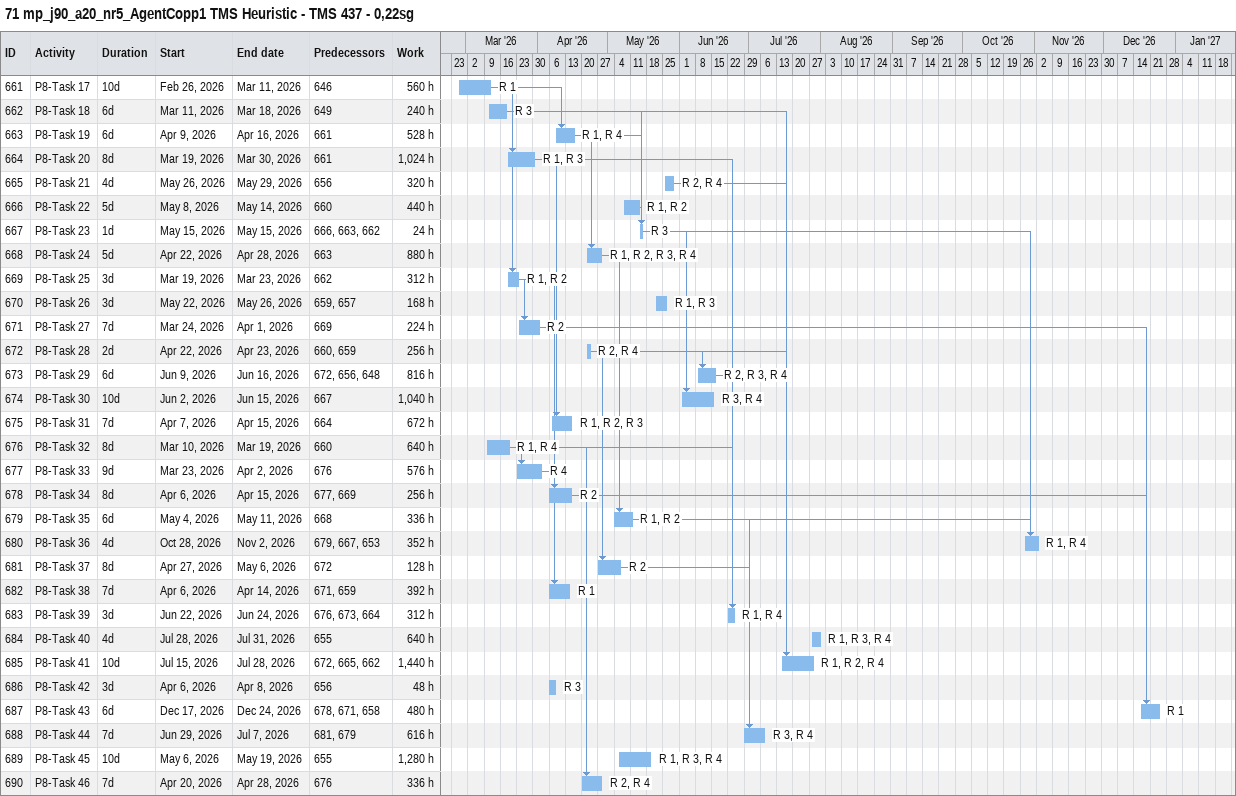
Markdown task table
71 mp_j90_a20_nr5_AgentCopp1 TMS Heuristic - TMS 437 - 0,22sg

| ID | Task | Duration | Start | Finish | Predecessors | Resources | Work (h) |
|---|---|---|---|---|---|---|---|
| 661 | P8-Task 17 | 10d | 2026-02-26 | 2026-03-11 | 646 | R 1 | 560 |
| 662 | P8-Task 18 | 6d | 2026-03-11 | 2026-03-18 | 649 | R 3 | 240 |
| 663 | P8-Task 19 | 6d | 2026-04-09 | 2026-04-16 | 661 | R 1, R 4 | 528 |
| 664 | P8-Task 20 | 8d | 2026-03-19 | 2026-03-30 | 661 | R 1, R 3 | 1024 |
| 665 | P8-Task 21 | 4d | 2026-05-26 | 2026-05-29 | 656 | R 2, R 4 | 320 |
| 666 | P8-Task 22 | 5d | 2026-05-08 | 2026-05-14 | 660 | R 1, R 2 | 440 |
| 667 | P8-Task 23 | 1d | 2026-05-15 | 2026-05-15 | 666, 663, 662 | R 3 | 24 |
| 668 | P8-Task 24 | 5d | 2026-04-22 | 2026-04-28 | 663 | R 1, R 2, R 3, R 4 | 880 |
| 669 | P8-Task 25 | 3d | 2026-03-19 | 2026-03-23 | 662 | R 1, R 2 | 312 |
| 670 | P8-Task 26 | 3d | 2026-05-22 | 2026-05-26 | 659, 657 | R 1, R 3 | 168 |
| 671 | P8-Task 27 | 7d | 2026-03-24 | 2026-04-01 | 669 | R 2 | 224 |
| 672 | P8-Task 28 | 2d | 2026-04-22 | 2026-04-23 | 660, 659 | R 2, R 4 | 256 |
| 673 | P8-Task 29 | 6d | 2026-06-09 | 2026-06-16 | 672, 656, 648 | R 2, R 3, R 4 | 816 |
| 674 | P8-Task 30 | 10d | 2026-06-02 | 2026-06-15 | 667 | R 3, R 4 | 1040 |
| 675 | P8-Task 31 | 7d | 2026-04-07 | 2026-04-15 | 664 | R 1, R 2, R 3 | 672 |
| 676 | P8-Task 32 | 8d | 2026-03-10 | 2026-03-19 | 660 | R 1, R 4 | 640 |
| 677 | P8-Task 33 | 9d | 2026-03-23 | 2026-04-02 | 676 | R 4 | 576 |
| 678 | P8-Task 34 | 8d | 2026-04-06 | 2026-04-15 | 677, 669 | R 2 | 256 |
| 679 | P8-Task 35 | 6d | 2026-05-04 | 2026-05-11 | 668 | R 1, R 2 | 336 |
| 680 | P8-Task 36 | 4d | 2026-10-28 | 2026-11-02 | 679, 667, 653 | R 1, R 4 | 352 |
| 681 | P8-Task 37 | 8d | 2026-04-27 | 2026-05-06 | 672 | R 2 | 128 |
| 682 | P8-Task 38 | 7d | 2026-04-06 | 2026-04-14 | 671, 659 | R 1 | 392 |
| 683 | P8-Task 39 | 3d | 2026-06-22 | 2026-06-24 | 676, 673, 664 | R 1, R 4 | 312 |
| 684 | P8-Task 40 | 4d | 2026-07-28 | 2026-07-31 | 655 | R 1, R 3, R 4 | 640 |
| 685 | P8-Task 41 | 10d | 2026-07-15 | 2026-07-28 | 672, 665, 662 | R 1, R 2, R 4 | 1440 |
| 686 | P8-Task 42 | 3d | 2026-04-06 | 2026-04-08 | 656 | R 3 | 48 |
| 687 | P8-Task 43 | 6d | 2026-12-17 | 2026-12-24 | 678, 671, 658 | R 1 | 480 |
| 688 | P8-Task 44 | 7d | 2026-06-29 | 2026-07-07 | 681, 679 | R 3, R 4 | 616 |
| 689 | P8-Task 45 | 10d | 2026-05-06 | 2026-05-19 | 655 | R 1, R 3, R 4 | 1280 |
| 690 | P8-Task 46 | 7d | 2026-04-20 | 2026-04-28 | 676 | R 2, R 4 | 336 |
